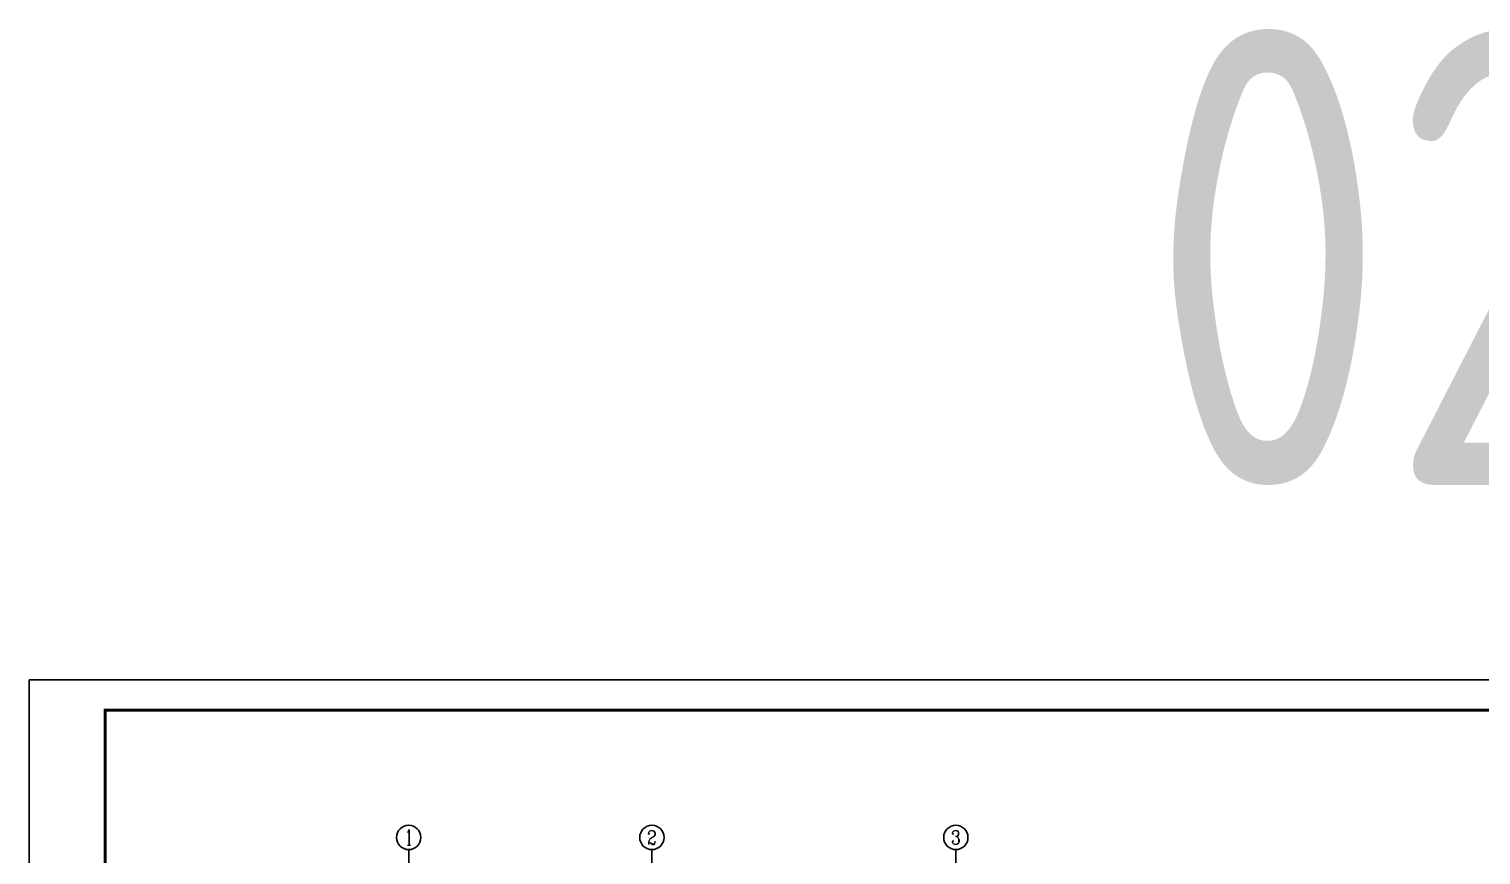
# Model space of a CAD drawing. Extents: x -14715 to 4269, y -24538 to -12228.
# Drawn here: x -13558.3 to -13080.6, y -24001.2 to -23729.4 of the extents above; entities that cross this region are included whole.
import ezdxf
from ezdxf.enums import TextEntityAlignment as Align

# ---------------------------------------------------------------- set-up
doc = ezdxf.new("R2010")
doc.units = 0
doc.header["$LTSCALE"] = 2000
doc.header["$MEASUREMENT"] = 0
doc.layers.get('0').update_dxf_attribs({"linetype": 'CONTINUOUS'})
for name, color, linetype in [('AXIS', 75, 'CONTINUOUS'), ('AXIS_TEXT', 7, 'CONTINUOUS'), ('梁集中标注', 2, 'CONTINUOUS')]:
    doc.layers.add(name, color=color, linetype=linetype)
doc.styles.add('_TCH_AXIS', font='COMPLEX', dxfattribs={"bigfont": 'GBCBIG'})
doc.styles.add('COMPLEX', font='COMPLEX')
doc.styles.add('GBHZ', font='gbenor.shx', dxfattribs={"width": 0.8, "bigfont": 'gbcbig.shx'})

# ---------------------------------------------------------------- blocks, each defined once
blk = doc.blocks.new('_AXISO')
blk.add_circle((0, 0), 0.5)
at = {"layer": 'AXIS_TEXT', "style": 'COMPLEX', "width": 1.041667}
blk.add_attdef('A', text='', height=0.56, dxfattribs=at).set_placement((-0.25, -0.28), (0.25, -0.28), align=Align.FIT)

msp = doc.modelspace()

# ---------------------------------------------------------------- linework, layer by layer
for p, q in [((-13558.322, -24537.563), (-13558.322, -23943.563)), ((-13558.322, -23943.563), (-13558.322, -24537.563))]:
    msp.add_line(p, q)
at = {"color": 0}
for p, q in [((-12717.322, -23943.563), (-13558.322, -23943.563)), ((-13558.322, -23943.563), (-12717.322, -23943.563))]:
    msp.add_line(p, q, dxfattribs=at)
at = {"color": 0, "const_width": 1}
msp.add_lwpolyline([(-12727.322, -24527.563), (-13533.322, -24527.563), (-13533.322, -23953.563), (-12727.322, -23953.563)], close=True, dxfattribs=at)
at = {"layer": 'AXIS', "color": 0}
for p, q in [((-13433.398, -24031.398), (-13433.398, -23999.398)), ((-13353.398, -24031.398), (-13353.398, -23999.398)), ((-13253.398, -24031.398), (-13253.398, -23999.398))]:
    msp.add_line(p, q, dxfattribs=at)

# ---------------------------------------------------------------- block references
ref = msp.add_blockref('_AXISO', (-13433.398, -23995.398), dxfattribs=dict(at, xscale=8, yscale=8, zscale=8))
ref.add_attrib('A', '1', dxfattribs={"layer": 'AXIS_TEXT', "color": 0, "height": 5.147, "style": '_TCH_AXIS'}).set_placement((-13434.501, -23997.971), (-13432.295, -23997.971), align=Align.FIT)
ref = msp.add_blockref('_AXISO', (-13353.398, -23995.398), dxfattribs=dict(at, xscale=8, yscale=8, zscale=8))
ref.add_attrib('A', '2', dxfattribs={"layer": 'AXIS_TEXT', "color": 0, "height": 4.659, "style": '_TCH_AXIS'}).set_placement((-13354.951, -23997.727), (-13351.845, -23997.727), align=Align.FIT)
ref = msp.add_blockref('_AXISO', (-13253.398, -23995.398), dxfattribs=dict(at, xscale=8, yscale=8, zscale=8))
ref.add_attrib('A', '3', dxfattribs={"layer": 'AXIS_TEXT', "color": 0, "height": 4.659, "style": '_TCH_AXIS'}).set_placement((-13254.951, -23997.727), (-13251.845, -23997.727), align=Align.FIT)

# ---------------------------------------------------------------- texts
at = {"layer": '梁集中标注', "style": 'GBHZ', "width": 0.9}
msp.add_text('02', height=150, dxfattribs=at).set_placement((-13190.075, -23879.449))

doc.saveas('drawing.dxf')
